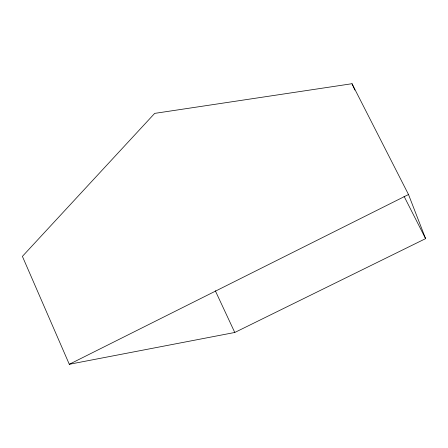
<?xml version="1.0" encoding="UTF-8"?>
<svg xmlns="http://www.w3.org/2000/svg" width="448" height="448" viewBox="0 0 448 448"><rect width="100%" height="100%" fill="white"/><g stroke="black" fill="none" stroke-linecap="round" stroke-linejoin="round"><path stroke-width="0.67" d="M69.3 364.286L408.503 194.522L352.005 83.714L154.689 113.383L22.4 256.374L69.3 364.286L234.774 332.472L425.6 238.633L408.503 194.522M404.062 196.308L425.6 238.633M215.303 290.735L234.774 332.472M352.005 83.714L354.878 90.065"/></g></svg>
